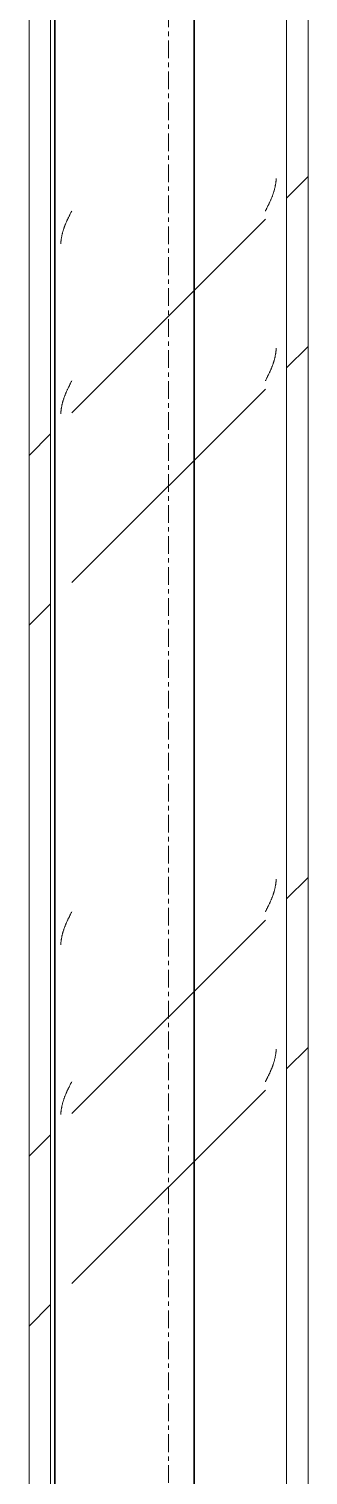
# Model space of a CAD drawing. Header units: centimetres. Extents: x -6741 to 14818, y -293 to 1595.
# Drawn here: x 8479.1 to 8499.1, y 208.7 to 312.4 of the extents above; entities that cross this region are included whole.
import ezdxf

# ---------------------------------------------------------------- set-up
doc = ezdxf.new("R2010")
doc.units = ezdxf.units.CM
doc.linetypes.add('Grid Line', pattern=[2.2225, 1.27, -0.3175, 0.3175, -0.3175])
for name, color, linetype, lineweight in [('I-WALL', 7, 'Continuous', 9), ('S-COLS', 7, 'Continuous', 9), ('S-GRID', 7, 'Continuous', 9)]:
    doc.layers.add(name, color=color, linetype=linetype, lineweight=lineweight)
pattern_1 = [(45, (50.4, 0), (-25.14472, 25.14472), []), (45, (50.4, 38.1), (-25.14472, 25.14472), [])]

# ---------------------------------------------------------------- blocks, each defined once
blk = doc.blocks.new('PQ_RVR_ARQ-01_ZZ_ZZ_MO_T_A_rvt-3-Elevación Eje 8-9')
at = {"layer": 'I-WALL', "color": 254, "lineweight": 35, "true_color": 0xcccccc}
for p, q in [((-6458.6, 398.96), (-6458.6, 94)), ((-6448.6, 94), (-6448.6, 398.96))]:
    blk.add_line(p, q, dxfattribs=at)
blk = doc.blocks.new('FP_22-Elevación Eje 8-9')
at = {"layer": 'S-COLS', "color": 9, "true_color": 0xc0c0c0}
for p, q in [((-6442.85, 300.92), (-6442.84, 300.95)), ((-6442.84, 300.95), (-6442.83, 300.99)), ((-6442.83, 300.99), (-6442.82, 301.03)), ((-6442.82, 301.03), (-6442.81, 301.07)), ((-6442.81, 301.07), (-6442.8, 301.1)), ((-6442.8, 301.1), (-6442.79, 301.14)), ((-6442.79, 301.18), (-6442.78, 301.21)), ((-6442.79, 301.14), (-6442.79, 301.18)), ((-6442.78, 301.21), (-6442.77, 301.25)), ((-6442.77, 301.29), (-6442.76, 301.33)), ((-6442.77, 301.25), (-6442.77, 301.29)), ((-6442.76, 301.36), (-6442.75, 301.4)), ((-6442.76, 301.33), (-6442.76, 301.36)), ((-6442.75, 301.48), (-6442.74, 301.51)), ((-6442.75, 301.44), (-6442.75, 301.48)), ((-6442.75, 301.4), (-6442.75, 301.44)), ((-6442.74, 301.66), (-6442.74, 301.7)), ((-6442.74, 301.63), (-6442.74, 301.66)), ((-6442.74, 301.59), (-6442.74, 301.63)), ((-6442.74, 301.55), (-6442.74, 301.59)), ((-6442.74, 301.51), (-6442.74, 301.55)), ((-6443.25, 299.87), (-6443.23, 299.91)), ((-6443.23, 299.91), (-6443.21, 299.95)), ((-6443.21, 299.95), (-6443.19, 299.98)), ((-6443.19, 299.98), (-6443.18, 300.02)), ((-6443.18, 300.02), (-6443.16, 300.06)), ((-6443.16, 300.06), (-6443.14, 300.1)), ((-6443.14, 300.1), (-6443.13, 300.13)), ((-6443.13, 300.13), (-6443.11, 300.17)), ((-6443.11, 300.17), (-6443.09, 300.21)), ((-6443.09, 300.21), (-6443.08, 300.24)), ((-6443.08, 300.24), (-6443.06, 300.28)), ((-6443.06, 300.28), (-6443.05, 300.32)), ((-6443.05, 300.32), (-6443.03, 300.36)), ((-6443.03, 300.36), (-6443.02, 300.39)), ((-6443.02, 300.39), (-6443, 300.43)), ((-6443, 300.43), (-6442.99, 300.47)), ((-6442.99, 300.47), (-6442.97, 300.51)), ((-6442.97, 300.51), (-6442.96, 300.54)), ((-6442.96, 300.54), (-6442.95, 300.58)), ((-6442.95, 300.58), (-6442.94, 300.62)), ((-6442.94, 300.62), (-6442.92, 300.66)), ((-6442.92, 300.66), (-6442.91, 300.69)), ((-6442.91, 300.69), (-6442.9, 300.73)), ((-6442.9, 300.73), (-6442.89, 300.77)), ((-6442.89, 300.77), (-6442.88, 300.8)), ((-6442.88, 300.8), (-6442.87, 300.84)), ((-6442.87, 300.84), (-6442.86, 300.88)), ((-6442.86, 300.88), (-6442.85, 300.92)), ((-6443.5, 299.35), (-6443.49, 299.39)), ((-6443.49, 299.39), (-6443.47, 299.42)), ((-6443.47, 299.42), (-6443.45, 299.46)), ((-6443.45, 299.46), (-6443.43, 299.5)), ((-6443.43, 299.5), (-6443.41, 299.54)), ((-6443.41, 299.54), (-6443.39, 299.57)), ((-6443.39, 299.57), (-6443.37, 299.61)), ((-6443.37, 299.61), (-6443.35, 299.65)), ((-6443.35, 299.65), (-6443.34, 299.69)), ((-6443.34, 299.69), (-6443.32, 299.72)), ((-6443.32, 299.72), (-6443.3, 299.76)), ((-6443.3, 299.76), (-6443.28, 299.8)), ((-6443.28, 299.8), (-6443.26, 299.83)), ((-6443.26, 299.83), (-6443.25, 299.87)), ((-6442.92, 288.47), (-6442.91, 288.5)), ((-6442.91, 288.5), (-6442.9, 288.54)), ((-6442.9, 288.54), (-6442.89, 288.58)), ((-6442.89, 288.58), (-6442.88, 288.61)), ((-6442.88, 288.61), (-6442.87, 288.65)), ((-6442.87, 288.65), (-6442.86, 288.69)), ((-6442.86, 288.69), (-6442.85, 288.73)), ((-6442.85, 288.73), (-6442.84, 288.76)), ((-6442.84, 288.76), (-6442.83, 288.8)), ((-6442.83, 288.8), (-6442.82, 288.84)), ((-6442.82, 288.84), (-6442.81, 288.88)), ((-6442.81, 288.88), (-6442.8, 288.91)), ((-6442.8, 288.91), (-6442.79, 288.95)), ((-6442.79, 288.99), (-6442.78, 289.03)), ((-6442.79, 288.95), (-6442.79, 288.99)), ((-6442.78, 289.03), (-6442.77, 289.06)), ((-6442.77, 289.1), (-6442.76, 289.14)), ((-6442.77, 289.06), (-6442.77, 289.1)), ((-6442.76, 289.17), (-6442.75, 289.21)), ((-6442.76, 289.14), (-6442.76, 289.17)), ((-6442.75, 289.29), (-6442.74, 289.32)), ((-6442.75, 289.25), (-6442.75, 289.29)), ((-6442.75, 289.21), (-6442.75, 289.25)), ((-6442.74, 289.47), (-6442.74, 289.51)), ((-6442.74, 289.44), (-6442.74, 289.47)), ((-6442.74, 289.4), (-6442.74, 289.44)), ((-6442.74, 289.36), (-6442.74, 289.4)), ((-6442.74, 289.32), (-6442.74, 289.36)), ((-6443.37, 287.42), (-6443.35, 287.46)), ((-6443.35, 287.46), (-6443.34, 287.5)), ((-6443.34, 287.5), (-6443.32, 287.53)), ((-6443.32, 287.53), (-6443.3, 287.57)), ((-6443.3, 287.57), (-6443.28, 287.61)), ((-6443.28, 287.61), (-6443.26, 287.65)), ((-6443.26, 287.65), (-6443.25, 287.68)), ((-6443.25, 287.68), (-6443.23, 287.72)), ((-6443.23, 287.72), (-6443.21, 287.76)), ((-6443.21, 287.76), (-6443.19, 287.79)), ((-6443.19, 287.79), (-6443.18, 287.83)), ((-6443.18, 287.83), (-6443.16, 287.87)), ((-6443.16, 287.87), (-6443.14, 287.91)), ((-6443.14, 287.91), (-6443.13, 287.94)), ((-6443.13, 287.94), (-6443.11, 287.98)), ((-6443.11, 287.98), (-6443.09, 288.02)), ((-6443.09, 288.02), (-6443.08, 288.06)), ((-6443.08, 288.06), (-6443.06, 288.09)), ((-6443.06, 288.09), (-6443.05, 288.13)), ((-6443.05, 288.13), (-6443.03, 288.17)), ((-6443.03, 288.17), (-6443.02, 288.2)), ((-6443.02, 288.2), (-6443, 288.24)), ((-6443, 288.24), (-6442.99, 288.28)), ((-6442.99, 288.28), (-6442.97, 288.32)), ((-6442.97, 288.32), (-6442.96, 288.35)), ((-6442.96, 288.35), (-6442.95, 288.39)), ((-6442.95, 288.39), (-6442.94, 288.43)), ((-6442.94, 288.43), (-6442.92, 288.47)), ((-6443.5, 287.16), (-6443.49, 287.2)), ((-6443.49, 287.2), (-6443.47, 287.23)), ((-6443.47, 287.23), (-6443.45, 287.27)), ((-6443.45, 287.27), (-6443.43, 287.31)), ((-6443.43, 287.31), (-6443.41, 287.35)), ((-6443.41, 287.35), (-6443.39, 287.38)), ((-6443.39, 287.38), (-6443.37, 287.42)), ((-6442.75, 251.19), (-6442.74, 251.22)), ((-6442.75, 251.15), (-6442.75, 251.19)), ((-6442.75, 251.11), (-6442.75, 251.15)), ((-6442.74, 251.37), (-6442.74, 251.41)), ((-6442.74, 251.34), (-6442.74, 251.37)), ((-6442.74, 251.3), (-6442.74, 251.34)), ((-6442.74, 251.26), (-6442.74, 251.3)), ((-6442.74, 251.22), (-6442.74, 251.26)), ((-6443.03, 250.07), (-6443.02, 250.1)), ((-6443.02, 250.1), (-6443, 250.14)), ((-6443, 250.14), (-6442.99, 250.18)), ((-6442.99, 250.18), (-6442.97, 250.22)), ((-6442.97, 250.22), (-6442.96, 250.25)), ((-6442.96, 250.25), (-6442.95, 250.29)), ((-6442.95, 250.29), (-6442.94, 250.33)), ((-6442.94, 250.33), (-6442.92, 250.37)), ((-6442.92, 250.37), (-6442.91, 250.4)), ((-6442.91, 250.4), (-6442.9, 250.44)), ((-6442.9, 250.44), (-6442.89, 250.48)), ((-6442.89, 250.48), (-6442.88, 250.51)), ((-6442.88, 250.51), (-6442.87, 250.55)), ((-6442.87, 250.55), (-6442.86, 250.59)), ((-6442.86, 250.59), (-6442.85, 250.63)), ((-6442.85, 250.63), (-6442.84, 250.66)), ((-6442.84, 250.66), (-6442.83, 250.7)), ((-6442.83, 250.7), (-6442.82, 250.74)), ((-6442.82, 250.74), (-6442.81, 250.78)), ((-6442.81, 250.78), (-6442.8, 250.81)), ((-6442.8, 250.81), (-6442.79, 250.85)), ((-6442.79, 250.89), (-6442.78, 250.93)), ((-6442.79, 250.85), (-6442.79, 250.89)), ((-6442.78, 250.93), (-6442.77, 250.96)), ((-6442.77, 251), (-6442.76, 251.04)), ((-6442.77, 250.96), (-6442.77, 251)), ((-6442.76, 251.07), (-6442.75, 251.11)), ((-6442.76, 251.04), (-6442.76, 251.07)), ((-6443.5, 249.06), (-6443.49, 249.1)), ((-6443.49, 249.1), (-6443.47, 249.13)), ((-6443.47, 249.13), (-6443.45, 249.17)), ((-6443.45, 249.17), (-6443.43, 249.21)), ((-6443.43, 249.21), (-6443.41, 249.25)), ((-6443.41, 249.25), (-6443.39, 249.28)), ((-6443.39, 249.28), (-6443.37, 249.32)), ((-6443.37, 249.32), (-6443.35, 249.36)), ((-6443.35, 249.36), (-6443.34, 249.4)), ((-6443.34, 249.4), (-6443.32, 249.43)), ((-6443.32, 249.43), (-6443.3, 249.47)), ((-6443.3, 249.47), (-6443.28, 249.51)), ((-6443.28, 249.51), (-6443.26, 249.55)), ((-6443.26, 249.55), (-6443.25, 249.58)), ((-6443.25, 249.58), (-6443.23, 249.62)), ((-6443.23, 249.62), (-6443.21, 249.66)), ((-6443.21, 249.66), (-6443.19, 249.69)), ((-6443.19, 249.69), (-6443.18, 249.73)), ((-6443.18, 249.73), (-6443.16, 249.77)), ((-6443.16, 249.77), (-6443.14, 249.81)), ((-6443.14, 249.81), (-6443.13, 249.84)), ((-6443.13, 249.84), (-6443.11, 249.88)), ((-6443.11, 249.88), (-6443.09, 249.92)), ((-6443.09, 249.92), (-6443.08, 249.96)), ((-6443.08, 249.96), (-6443.06, 249.99)), ((-6443.06, 249.99), (-6443.05, 250.03)), ((-6443.05, 250.03), (-6443.03, 250.07)), ((-6442.79, 238.7), (-6442.78, 238.74)), ((-6442.79, 238.66), (-6442.79, 238.7)), ((-6442.78, 238.74), (-6442.77, 238.77)), ((-6442.77, 238.81), (-6442.76, 238.85)), ((-6442.77, 238.77), (-6442.77, 238.81)), ((-6442.76, 238.89), (-6442.75, 238.92)), ((-6442.76, 238.85), (-6442.76, 238.89)), ((-6442.75, 239), (-6442.74, 239.03)), ((-6442.75, 238.96), (-6442.75, 239)), ((-6442.75, 238.92), (-6442.75, 238.96)), ((-6442.74, 239.18), (-6442.74, 239.22)), ((-6442.74, 239.15), (-6442.74, 239.18)), ((-6442.74, 239.11), (-6442.74, 239.15)), ((-6442.74, 239.07), (-6442.74, 239.11)), ((-6442.74, 239.03), (-6442.74, 239.07)), ((-6443.14, 237.62), (-6443.13, 237.65)), ((-6443.13, 237.65), (-6443.11, 237.69)), ((-6443.11, 237.69), (-6443.09, 237.73)), ((-6443.09, 237.73), (-6443.08, 237.77)), ((-6443.08, 237.77), (-6443.06, 237.8)), ((-6443.06, 237.8), (-6443.05, 237.84)), ((-6443.05, 237.84), (-6443.03, 237.88)), ((-6443.03, 237.88), (-6443.02, 237.92)), ((-6443.02, 237.92), (-6443, 237.95)), ((-6443, 237.95), (-6442.99, 237.99)), ((-6442.99, 237.99), (-6442.97, 238.03)), ((-6442.97, 238.03), (-6442.96, 238.06)), ((-6442.96, 238.06), (-6442.95, 238.1)), ((-6442.95, 238.1), (-6442.94, 238.14)), ((-6442.94, 238.14), (-6442.92, 238.18)), ((-6442.92, 238.18), (-6442.91, 238.21)), ((-6442.91, 238.21), (-6442.9, 238.25)), ((-6442.9, 238.25), (-6442.89, 238.29)), ((-6442.89, 238.29), (-6442.88, 238.33)), ((-6442.88, 238.33), (-6442.87, 238.36)), ((-6442.87, 238.36), (-6442.86, 238.4)), ((-6442.86, 238.4), (-6442.85, 238.44)), ((-6442.85, 238.44), (-6442.84, 238.47)), ((-6442.84, 238.47), (-6442.83, 238.51)), ((-6442.83, 238.51), (-6442.82, 238.55)), ((-6442.82, 238.55), (-6442.81, 238.59)), ((-6442.81, 238.59), (-6442.8, 238.62)), ((-6442.8, 238.62), (-6442.79, 238.66)), ((-6443.5, 236.87), (-6443.49, 236.91)), ((-6443.49, 236.91), (-6443.47, 236.95)), ((-6443.47, 236.95), (-6443.45, 236.98)), ((-6443.45, 236.98), (-6443.43, 237.02)), ((-6443.43, 237.02), (-6443.41, 237.06)), ((-6443.41, 237.06), (-6443.39, 237.09)), ((-6443.39, 237.09), (-6443.37, 237.13)), ((-6443.37, 237.13), (-6443.35, 237.17)), ((-6443.35, 237.17), (-6443.34, 237.21)), ((-6443.34, 237.21), (-6443.32, 237.24)), ((-6443.32, 237.24), (-6443.3, 237.28)), ((-6443.3, 237.28), (-6443.28, 237.32)), ((-6443.28, 237.32), (-6443.26, 237.36)), ((-6443.26, 237.36), (-6443.25, 237.39)), ((-6443.25, 237.39), (-6443.23, 237.43)), ((-6443.23, 237.43), (-6443.21, 237.47)), ((-6443.21, 237.47), (-6443.19, 237.5)), ((-6443.19, 237.5), (-6443.18, 237.54)), ((-6443.18, 237.54), (-6443.16, 237.58)), ((-6443.16, 237.58), (-6443.14, 237.62))]:
    blk.add_line(p, q, dxfattribs=at)
blk = doc.blocks.new('FP_23-Elevación Eje 8-9')
at = {"layer": 'S-COLS', "color": 9, "true_color": 0xc0c0c0}
for p, q in [((-6457.64, 298.83), (-6457.63, 298.86)), ((-6457.63, 298.86), (-6457.61, 298.9)), ((-6457.61, 298.9), (-6457.59, 298.94)), ((-6457.59, 298.94), (-6457.57, 298.98)), ((-6457.57, 298.98), (-6457.55, 299.01)), ((-6457.55, 299.01), (-6457.53, 299.05)), ((-6457.53, 299.05), (-6457.52, 299.09)), ((-6457.52, 299.09), (-6457.5, 299.13)), ((-6457.5, 299.13), (-6457.48, 299.16)), ((-6457.48, 299.16), (-6457.46, 299.2)), ((-6457.46, 299.2), (-6457.44, 299.24)), ((-6457.44, 299.24), (-6457.42, 299.27)), ((-6457.42, 299.27), (-6457.4, 299.31)), ((-6457.4, 299.31), (-6457.38, 299.35)), ((-6458.04, 297.78), (-6458.03, 297.82)), ((-6458.03, 297.82), (-6458.02, 297.86)), ((-6458.02, 297.86), (-6458.01, 297.89)), ((-6458.01, 297.89), (-6458, 297.93)), ((-6458, 297.93), (-6457.99, 297.97)), ((-6457.99, 297.97), (-6457.98, 298.01)), ((-6457.98, 298.01), (-6457.97, 298.04)), ((-6457.97, 298.04), (-6457.95, 298.08)), ((-6457.95, 298.08), (-6457.94, 298.12)), ((-6457.94, 298.12), (-6457.93, 298.16)), ((-6457.93, 298.16), (-6457.91, 298.19)), ((-6457.91, 298.19), (-6457.9, 298.23)), ((-6457.9, 298.23), (-6457.89, 298.27)), ((-6457.89, 298.27), (-6457.87, 298.3)), ((-6457.87, 298.3), (-6457.86, 298.34)), ((-6457.86, 298.34), (-6457.84, 298.38)), ((-6457.84, 298.38), (-6457.83, 298.42)), ((-6457.83, 298.42), (-6457.81, 298.45)), ((-6457.81, 298.45), (-6457.8, 298.49)), ((-6457.8, 298.49), (-6457.78, 298.53)), ((-6457.78, 298.53), (-6457.76, 298.57)), ((-6457.76, 298.57), (-6457.75, 298.6)), ((-6457.75, 298.6), (-6457.73, 298.64)), ((-6457.73, 298.64), (-6457.71, 298.68)), ((-6457.71, 298.68), (-6457.7, 298.72)), ((-6457.7, 298.72), (-6457.68, 298.75)), ((-6457.68, 298.75), (-6457.66, 298.79)), ((-6457.66, 298.79), (-6457.64, 298.83)), ((-6458.15, 297.19), (-6458.14, 297.22)), ((-6458.15, 297.15), (-6458.15, 297.19)), ((-6458.15, 297.11), (-6458.15, 297.15)), ((-6458.15, 297.07), (-6458.15, 297.11)), ((-6458.15, 297.04), (-6458.15, 297.07)), ((-6458.15, 297), (-6458.15, 297.04)), ((-6458.14, 297.26), (-6458.13, 297.3)), ((-6458.14, 297.22), (-6458.14, 297.26)), ((-6458.13, 297.37), (-6458.12, 297.41)), ((-6458.13, 297.33), (-6458.13, 297.37)), ((-6458.13, 297.3), (-6458.13, 297.33)), ((-6458.12, 297.41), (-6458.11, 297.45)), ((-6458.11, 297.48), (-6458.1, 297.52)), ((-6458.11, 297.45), (-6458.11, 297.48)), ((-6458.1, 297.52), (-6458.09, 297.56)), ((-6458.09, 297.6), (-6458.08, 297.63)), ((-6458.09, 297.56), (-6458.09, 297.6)), ((-6458.08, 297.63), (-6458.07, 297.67)), ((-6458.07, 297.67), (-6458.06, 297.71)), ((-6458.06, 297.71), (-6458.05, 297.75)), ((-6458.05, 297.75), (-6458.04, 297.78)), ((-6457.76, 286.38), (-6457.75, 286.41)), ((-6457.75, 286.41), (-6457.73, 286.45)), ((-6457.73, 286.45), (-6457.71, 286.49)), ((-6457.71, 286.49), (-6457.7, 286.53)), ((-6457.7, 286.53), (-6457.68, 286.56)), ((-6457.68, 286.56), (-6457.66, 286.6)), ((-6457.66, 286.6), (-6457.64, 286.64)), ((-6457.64, 286.64), (-6457.63, 286.68)), ((-6457.63, 286.68), (-6457.61, 286.71)), ((-6457.61, 286.71), (-6457.59, 286.75)), ((-6457.59, 286.75), (-6457.57, 286.79)), ((-6457.57, 286.79), (-6457.55, 286.82)), ((-6457.55, 286.82), (-6457.53, 286.86)), ((-6457.53, 286.86), (-6457.52, 286.9)), ((-6457.52, 286.9), (-6457.5, 286.94)), ((-6457.5, 286.94), (-6457.48, 286.97)), ((-6457.48, 286.97), (-6457.46, 287.01)), ((-6457.46, 287.01), (-6457.44, 287.05)), ((-6457.44, 287.05), (-6457.42, 287.09)), ((-6457.42, 287.09), (-6457.4, 287.12)), ((-6457.4, 287.12), (-6457.38, 287.16)), ((-6458.1, 285.33), (-6458.09, 285.37)), ((-6458.09, 285.41), (-6458.08, 285.44)), ((-6458.09, 285.37), (-6458.09, 285.41)), ((-6458.08, 285.44), (-6458.07, 285.48)), ((-6458.07, 285.48), (-6458.06, 285.52)), ((-6458.06, 285.52), (-6458.05, 285.56)), ((-6458.05, 285.56), (-6458.04, 285.59)), ((-6458.04, 285.59), (-6458.03, 285.63)), ((-6458.03, 285.63), (-6458.02, 285.67)), ((-6458.02, 285.67), (-6458.01, 285.71)), ((-6458.01, 285.71), (-6458, 285.74)), ((-6458, 285.74), (-6457.99, 285.78)), ((-6457.99, 285.78), (-6457.98, 285.82)), ((-6457.98, 285.82), (-6457.97, 285.85)), ((-6457.97, 285.85), (-6457.95, 285.89)), ((-6457.95, 285.89), (-6457.94, 285.93)), ((-6457.94, 285.93), (-6457.93, 285.97)), ((-6457.93, 285.97), (-6457.91, 286)), ((-6457.91, 286), (-6457.9, 286.04)), ((-6457.9, 286.04), (-6457.89, 286.08)), ((-6457.89, 286.08), (-6457.87, 286.12)), ((-6457.87, 286.12), (-6457.86, 286.15)), ((-6457.86, 286.15), (-6457.84, 286.19)), ((-6457.84, 286.19), (-6457.83, 286.23)), ((-6457.83, 286.23), (-6457.81, 286.26)), ((-6457.81, 286.26), (-6457.8, 286.3)), ((-6457.8, 286.3), (-6457.78, 286.34)), ((-6457.78, 286.34), (-6457.76, 286.38)), ((-6458.15, 285), (-6458.14, 285.03)), ((-6458.15, 284.96), (-6458.15, 285)), ((-6458.15, 284.92), (-6458.15, 284.96)), ((-6458.15, 284.88), (-6458.15, 284.92)), ((-6458.15, 284.85), (-6458.15, 284.88)), ((-6458.15, 284.81), (-6458.15, 284.85)), ((-6458.14, 285.07), (-6458.13, 285.11)), ((-6458.14, 285.03), (-6458.14, 285.07)), ((-6458.13, 285.18), (-6458.12, 285.22)), ((-6458.13, 285.15), (-6458.13, 285.18)), ((-6458.13, 285.11), (-6458.13, 285.15)), ((-6458.12, 285.22), (-6458.11, 285.26)), ((-6458.11, 285.29), (-6458.1, 285.33)), ((-6458.11, 285.26), (-6458.11, 285.29)), ((-6457.4, 249.02), (-6457.38, 249.06)), ((-6457.89, 247.98), (-6457.87, 248.02)), ((-6457.87, 248.02), (-6457.86, 248.05)), ((-6457.86, 248.05), (-6457.84, 248.09)), ((-6457.84, 248.09), (-6457.83, 248.13)), ((-6457.83, 248.13), (-6457.81, 248.16)), ((-6457.81, 248.16), (-6457.8, 248.2)), ((-6457.8, 248.2), (-6457.78, 248.24)), ((-6457.78, 248.24), (-6457.76, 248.28)), ((-6457.76, 248.28), (-6457.75, 248.31)), ((-6457.75, 248.31), (-6457.73, 248.35)), ((-6457.73, 248.35), (-6457.71, 248.39)), ((-6457.71, 248.39), (-6457.7, 248.43)), ((-6457.7, 248.43), (-6457.68, 248.46)), ((-6457.68, 248.46), (-6457.66, 248.5)), ((-6457.66, 248.5), (-6457.64, 248.54)), ((-6457.64, 248.54), (-6457.63, 248.58)), ((-6457.63, 248.58), (-6457.61, 248.61)), ((-6457.61, 248.61), (-6457.59, 248.65)), ((-6457.59, 248.65), (-6457.57, 248.69)), ((-6457.57, 248.69), (-6457.55, 248.72)), ((-6457.55, 248.72), (-6457.53, 248.76)), ((-6457.53, 248.76), (-6457.52, 248.8)), ((-6457.52, 248.8), (-6457.5, 248.84)), ((-6457.5, 248.84), (-6457.48, 248.87)), ((-6457.48, 248.87), (-6457.46, 248.91)), ((-6457.46, 248.91), (-6457.44, 248.95)), ((-6457.44, 248.95), (-6457.42, 248.99)), ((-6457.42, 248.99), (-6457.4, 249.02)), ((-6458.14, 246.97), (-6458.13, 247.01)), ((-6458.14, 246.93), (-6458.14, 246.97)), ((-6458.13, 247.08), (-6458.12, 247.12)), ((-6458.13, 247.05), (-6458.13, 247.08)), ((-6458.13, 247.01), (-6458.13, 247.05)), ((-6458.12, 247.12), (-6458.11, 247.16)), ((-6458.11, 247.19), (-6458.1, 247.23)), ((-6458.11, 247.16), (-6458.11, 247.19)), ((-6458.1, 247.23), (-6458.09, 247.27)), ((-6458.09, 247.31), (-6458.08, 247.34)), ((-6458.09, 247.27), (-6458.09, 247.31)), ((-6458.08, 247.34), (-6458.07, 247.38)), ((-6458.07, 247.38), (-6458.06, 247.42)), ((-6458.06, 247.42), (-6458.05, 247.46)), ((-6458.05, 247.46), (-6458.04, 247.49)), ((-6458.04, 247.49), (-6458.03, 247.53)), ((-6458.03, 247.53), (-6458.02, 247.57)), ((-6458.02, 247.57), (-6458.01, 247.61)), ((-6458.01, 247.61), (-6458, 247.64)), ((-6458, 247.64), (-6457.99, 247.68)), ((-6457.99, 247.68), (-6457.98, 247.72)), ((-6457.98, 247.72), (-6457.97, 247.75)), ((-6457.97, 247.75), (-6457.95, 247.79)), ((-6457.95, 247.79), (-6457.94, 247.83)), ((-6457.94, 247.83), (-6457.93, 247.87)), ((-6457.93, 247.87), (-6457.91, 247.9)), ((-6457.91, 247.9), (-6457.9, 247.94)), ((-6457.9, 247.94), (-6457.89, 247.98)), ((-6458.15, 246.9), (-6458.14, 246.93)), ((-6458.15, 246.86), (-6458.15, 246.9)), ((-6458.15, 246.82), (-6458.15, 246.86)), ((-6458.15, 246.78), (-6458.15, 246.82)), ((-6458.15, 246.75), (-6458.15, 246.78)), ((-6458.15, 246.71), (-6458.15, 246.75)), ((-6457.53, 236.57), (-6457.52, 236.61)), ((-6457.52, 236.61), (-6457.5, 236.65)), ((-6457.5, 236.65), (-6457.48, 236.68)), ((-6457.48, 236.68), (-6457.46, 236.72)), ((-6457.46, 236.72), (-6457.44, 236.76)), ((-6457.44, 236.76), (-6457.42, 236.8)), ((-6457.42, 236.8), (-6457.4, 236.83)), ((-6457.4, 236.83), (-6457.38, 236.87)), ((-6457.98, 235.53), (-6457.97, 235.56)), ((-6457.97, 235.56), (-6457.95, 235.6)), ((-6457.95, 235.6), (-6457.94, 235.64)), ((-6457.94, 235.64), (-6457.93, 235.68)), ((-6457.93, 235.68), (-6457.91, 235.71)), ((-6457.91, 235.71), (-6457.9, 235.75)), ((-6457.9, 235.75), (-6457.89, 235.79)), ((-6457.89, 235.79), (-6457.87, 235.83)), ((-6457.87, 235.83), (-6457.86, 235.86)), ((-6457.86, 235.86), (-6457.84, 235.9)), ((-6457.84, 235.9), (-6457.83, 235.94)), ((-6457.83, 235.94), (-6457.81, 235.98)), ((-6457.81, 235.98), (-6457.8, 236.01)), ((-6457.8, 236.01), (-6457.78, 236.05)), ((-6457.78, 236.05), (-6457.76, 236.09)), ((-6457.76, 236.09), (-6457.75, 236.12)), ((-6457.75, 236.12), (-6457.73, 236.16)), ((-6457.73, 236.16), (-6457.71, 236.2)), ((-6457.71, 236.2), (-6457.7, 236.24)), ((-6457.7, 236.24), (-6457.68, 236.27)), ((-6457.68, 236.27), (-6457.66, 236.31)), ((-6457.66, 236.31), (-6457.64, 236.35)), ((-6457.64, 236.35), (-6457.63, 236.39)), ((-6457.63, 236.39), (-6457.61, 236.42)), ((-6457.61, 236.42), (-6457.59, 236.46)), ((-6457.59, 236.46), (-6457.57, 236.5)), ((-6457.57, 236.5), (-6457.55, 236.53)), ((-6457.55, 236.53), (-6457.53, 236.57)), ((-6458.15, 234.71), (-6458.14, 234.74)), ((-6458.15, 234.67), (-6458.15, 234.71)), ((-6458.15, 234.63), (-6458.15, 234.67)), ((-6458.15, 234.59), (-6458.15, 234.63)), ((-6458.15, 234.56), (-6458.15, 234.59)), ((-6458.15, 234.52), (-6458.15, 234.56)), ((-6458.14, 234.78), (-6458.13, 234.82)), ((-6458.14, 234.74), (-6458.14, 234.78)), ((-6458.13, 234.89), (-6458.12, 234.93)), ((-6458.13, 234.86), (-6458.13, 234.89)), ((-6458.13, 234.82), (-6458.13, 234.86)), ((-6458.12, 234.93), (-6458.11, 234.97)), ((-6458.11, 235.01), (-6458.1, 235.04)), ((-6458.11, 234.97), (-6458.11, 235.01)), ((-6458.1, 235.04), (-6458.09, 235.08)), ((-6458.09, 235.12), (-6458.08, 235.15)), ((-6458.09, 235.08), (-6458.09, 235.12)), ((-6458.08, 235.15), (-6458.07, 235.19)), ((-6458.07, 235.19), (-6458.06, 235.23)), ((-6458.06, 235.23), (-6458.05, 235.27)), ((-6458.05, 235.27), (-6458.04, 235.3)), ((-6458.04, 235.3), (-6458.03, 235.34)), ((-6458.03, 235.34), (-6458.02, 235.38)), ((-6458.02, 235.38), (-6458.01, 235.42)), ((-6458.01, 235.42), (-6458, 235.45)), ((-6458, 235.45), (-6457.99, 235.49)), ((-6457.99, 235.49), (-6457.98, 235.53))]:
    blk.add_line(p, q, dxfattribs=at)
blk = doc.blocks.new('UC-Perfil universal-Pilar - 200 x 200-1743406-Elevación Eje 8-9')
at = {"layer": 'S-COLS', "true_color": 0xc0c0c0}
h = blk.add_hatch(dxfattribs=at)
h.set_pattern_fill('FP_24', color=9, style=0, pattern_type=2)
h.set_pattern_definition(pattern_1)
h.paths.add_polyline_path([(-6458.9, 94), (-6458.9, 378.86), (-6460.44, 378.86), (-6460.44, 94)])
h = blk.add_hatch(dxfattribs=at)
h.set_pattern_fill('FP_24', color=9, style=0, pattern_type=2)
h.set_pattern_definition(pattern_1)
h.paths.add_polyline_path([(-6443.5, 94), (-6443.5, 378.86), (-6457.38, 378.86), (-6457.38, 94)])
h = blk.add_hatch(dxfattribs=at)
h.set_pattern_fill('FP_24', color=9, style=0, pattern_type=2)
h.set_pattern_definition(pattern_1)
h.paths.add_polyline_path([(-6440.44, 94), (-6440.44, 378.86), (-6441.98, 378.86), (-6441.98, 94)])
at = {"layer": 'S-COLS'}
for p, q in [((-6460.44, 378.86), (-6460.44, 94)), ((-6458.9, 378.86), (-6458.9, 94)), ((-6441.98, 378.86), (-6441.98, 94)), ((-6440.44, 378.86), (-6440.44, 94))]:
    blk.add_line(p, q, dxfattribs=at)
for name in ['FP_22-Elevación Eje 8-9', 'FP_23-Elevación Eje 8-9']:
    blk.add_blockref(name, (0, 0), dxfattribs=at)

msp = doc.modelspace()

# ---------------------------------------------------------------- linework, layer by layer
at = {"layer": 'S-GRID', "color": 253, "linetype": 'Grid Line', "true_color": 0xaaaaaa}
msp.add_line((8489.108, -111.953), (8489.108, 1460.489), dxfattribs=at)

# ---------------------------------------------------------------- block references
at = {"lineweight": 5}
msp.add_blockref('PQ_RVR_ARQ-01_ZZ_ZZ_MO_T_A_rvt-3-Elevación Eje 8-9', (14939.553, 0), dxfattribs=at)
at = {"layer": 'S-COLS'}
msp.add_blockref('UC-Perfil universal-Pilar - 200 x 200-1743406-Elevación Eje 8-9', (14939.553, 0), dxfattribs=at)

doc.saveas('drawing.dxf')
